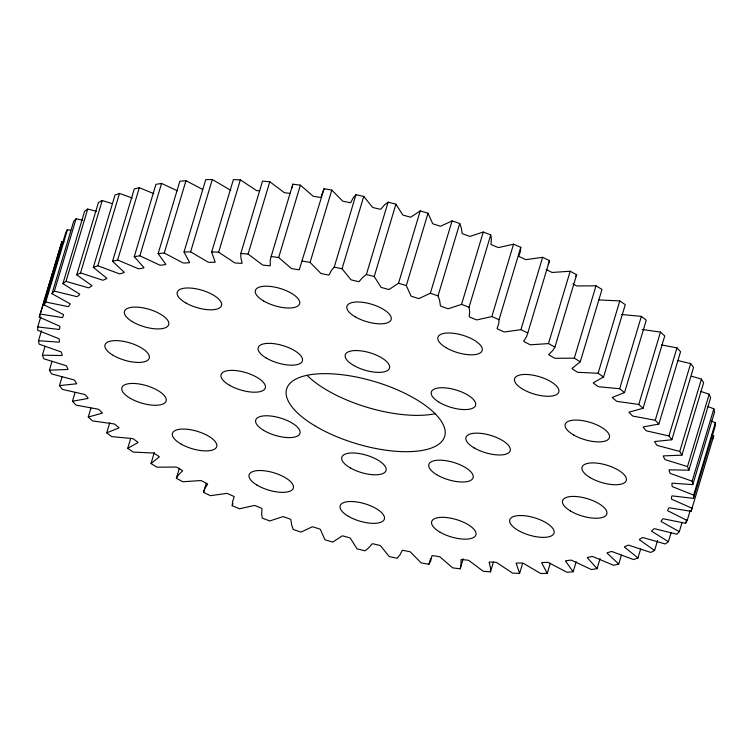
<?xml version="1.0" encoding="UTF-8"?>
<svg xmlns="http://www.w3.org/2000/svg" width="753" height="753" viewBox="0 0 753 753"><rect width="100%" height="100%" fill="white"/><g stroke="black" fill="none" stroke-linecap="round" stroke-linejoin="round"><path stroke-width="1.13" d="M40.766 316.947L37.763 326.962L37.65 330.247L57.595 338.172A1.619 0.631 16.7 0 1 59.186 339.217L59.393 341.758A1.619 0.631 16.7 0 1 57.906 342.069L38.497 340.723L39.156 344.187L59.685 351.416A1.619 0.631 16.7 0 1 61.426 352.432L62.207 355.096A1.619 0.631 16.7 0 1 60.889 355.51L42.384 355.171L45.058 346.267M671.064 532.795L668.4 541.699L652.635 531.825A1.619 0.631 16.7 0 1 651.74 530.752L653.811 528.935A1.619 0.631 16.7 0 1 655.807 529.039L676.928 534.216L679.31 531.665L662.245 522.14A1.619 0.631 16.7 0 1 661.153 521.057L662.668 519.033A1.619 0.631 16.7 0 1 664.57 519.033L685.559 523.297L687.197 520.474L669.003 511.4A1.619 0.631 16.7 0 1 667.723 510.318L668.673 508.096A1.619 0.631 16.7 0 1 670.452 507.993L691.113 511.315L691.998 508.247L672.834 499.71A1.619 0.631 16.7 0 1 671.384 498.637L671.761 496.246A1.619 0.631 16.7 0 1 673.408 496.039L693.532 498.382L693.645 495.107L715.35 422.753L711.331 421.059M715.35 422.753L715.237 426.038L693.532 498.382M463.161 558.801L460.158 568.816L452.619 567.847L440.665 557.512A1.619 0.631 16.7 0 0 438.773 556.561L433.031 555.686A1.619 0.631 16.7 0 0 431.846 556.185L430.782 560.693L428.918 564.27L421.2 562.933L411.016 552.58A1.619 0.631 16.7 0 0 409.246 551.582L403.392 550.443A1.619 0.631 16.7 0 0 402.036 550.838L399.862 555.008L397.066 558.255L389.254 556.58L380.924 546.302A1.619 0.631 16.7 0 0 379.296 545.266L373.394 543.882A1.619 0.631 16.7 0 0 371.869 544.174L368.612 547.958L364.913 550.838L357.073 548.833L350.682 538.743A1.619 0.631 16.7 0 0 349.213 537.68L343.312 536.042A1.619 0.631 16.7 0 0 341.646 536.24L332.77 542.094L324.976 539.779L320.59 529.961A1.619 0.631 16.7 0 0 319.281 528.888L313.455 527.025A1.619 0.631 16.7 0 0 311.648 527.109L300.936 532.107L293.265 529.491L291.675 525.029L290.931 520.059A1.619 0.631 16.7 0 0 289.801 518.977L284.097 516.906A1.619 0.631 16.7 0 0 282.177 516.887L269.734 520.963L262.26 518.092L261.62 513.819L261.988 509.113A1.619 0.631 16.7 0 0 261.056 508.04L255.521 505.781A1.619 0.631 16.7 0 0 253.507 505.649L239.454 508.783L232.244 505.668L232.564 501.63L234.051 497.244A1.619 0.631 16.7 0 0 233.317 496.18L228.018 493.761A1.619 0.631 16.7 0 0 225.919 493.526L210.379 495.672L203.517 492.349L206.19 483.445M321.418 195.695L324.082 188.73L331.8 190.067L341.984 200.42A1.619 0.631 16.7 0 0 343.754 201.418L349.608 202.557A1.619 0.631 16.7 0 0 350.964 202.162L353.138 197.992L355.934 194.745L363.746 196.42L372.076 206.698A1.619 0.631 16.7 0 0 373.704 207.734L379.606 209.118A1.619 0.631 16.7 0 0 381.131 208.826L384.388 205.042L388.087 202.162L395.927 204.167L402.318 214.257A1.619 0.631 16.7 0 0 403.787 215.32L409.688 216.958A1.619 0.631 16.7 0 0 411.354 216.76L420.23 210.906L428.024 213.221L432.41 223.039A1.619 0.631 16.7 0 0 433.719 224.112L439.545 225.975A1.619 0.631 16.7 0 0 441.352 225.891L452.064 220.893L459.735 223.509L461.325 227.971L462.069 232.941A1.619 0.631 16.7 0 0 463.199 234.023L468.903 236.094A1.619 0.631 16.7 0 0 470.823 236.113L483.266 232.037L490.74 234.908L491.38 239.181L491.012 243.887A1.619 0.631 16.7 0 0 491.944 244.96L497.479 247.219A1.619 0.631 16.7 0 0 499.493 247.351L513.546 244.217L520.756 247.332L499.051 319.677L498.731 323.715L497.244 328.101A1.619 0.631 16.7 0 0 497.978 329.165L503.277 331.593A1.619 0.631 16.7 0 0 505.376 331.819L520.916 329.673L527.778 332.995L526.498 336.76L523.919 340.789A1.619 0.631 16.7 0 0 524.446 341.824L529.472 344.394A1.619 0.631 16.7 0 0 531.618 344.723L548.485 343.584L554.942 347.077L552.721 350.54L549.069 354.164A1.619 0.631 16.7 0 0 549.379 355.171L554.076 357.854A1.619 0.631 16.7 0 0 556.269 358.287L574.294 358.164L580.281 361.798L572.449 368.104A1.619 0.631 16.7 0 0 572.553 369.064L576.873 371.841A1.619 0.631 16.7 0 0 579.076 372.368L598.098 373.262L603.558 376.999L625.263 304.654L619.804 300.918L600.781 300.023A1.619 0.631 16.7 0 1 598.579 299.496M520.756 247.332L520.436 251.37L518.949 255.756A1.619 0.631 16.7 0 0 519.683 256.82L524.982 259.239A1.619 0.631 16.7 0 0 527.081 259.474L542.621 257.328L549.483 260.651L527.778 332.995M321.154 196.815A1.619 0.631 16.7 0 1 319.969 197.314L314.227 196.439A1.619 0.631 16.7 0 1 312.335 195.488L300.381 185.153L292.842 184.184L271.136 256.528L270.223 260.397L270.271 265.207A1.619 0.631 16.7 0 1 269.273 265.79L263.691 265.197A1.619 0.631 16.7 0 1 261.696 264.303L248.095 254.081L240.809 253.479L240.847 257.611L242.014 262.675A1.619 0.631 16.7 0 1 241.214 263.343L235.84 263.032A1.619 0.631 16.7 0 1 233.769 262.195L218.643 252.189L211.678 251.963L214.944 261.583A1.619 0.631 16.7 0 1 214.351 262.336L209.249 262.308A1.619 0.631 16.7 0 1 207.113 261.536L190.613 251.85L184.033 252.001L205.738 179.647L212.318 179.496L228.818 189.191A1.619 0.631 16.7 0 0 230.955 189.954M291.929 188.052L292.842 184.184M460.158 568.816L461.071 564.948L461.024 560.138A1.619 0.631 16.7 0 1 462.022 559.554L467.604 560.147A1.619 0.631 16.7 0 1 469.599 561.041L483.2 571.263L490.485 571.866L493.497 561.851M37.763 326.962L57.887 329.315A1.619 0.631 16.7 0 0 59.534 329.099L59.911 326.708A1.619 0.631 16.7 0 0 58.461 325.644L39.297 317.098L61.887 241.685L63.986 241.977M61.887 241.685L39.297 317.098M712.818 438.971L713.703 435.902L711.783 434.989M40.182 314.029L60.842 317.352A1.619 0.631 16.7 0 0 62.621 317.248L63.572 315.027A1.619 0.631 16.7 0 0 62.292 313.954L44.098 304.871L65.803 232.526L67.441 229.703L70.65 230.286M44.098 304.871L45.735 302.047L67.441 229.703M45.735 302.047L66.725 306.32A1.619 0.631 16.7 0 0 68.627 306.32L70.142 304.287A1.619 0.631 16.7 0 0 69.05 303.205L51.985 293.689L73.69 221.335L76.072 218.784L82.576 220.234M38.497 340.723L41.509 330.708M51.985 293.689L54.367 291.129L76.072 218.784M54.367 291.129L75.488 296.305A1.619 0.631 16.7 0 0 77.484 296.409L79.554 294.592A1.619 0.631 16.7 0 0 78.66 293.519L62.894 283.646L84.6 211.301L87.706 209.033L96.384 211.329M62.894 283.646L66 281.387L87.706 209.033M66 281.387L87.047 287.411A1.619 0.631 16.7 0 0 89.127 287.627L91.725 286.036A1.619 0.631 16.7 0 0 91.028 284.982L76.721 274.845L98.427 202.501L102.229 200.552L111.915 203.517M62.113 376.688L59.44 385.592L75.592 383.898A1.619 0.631 16.7 0 0 76.542 383.296L74.632 380.463A1.619 0.631 16.7 0 0 72.665 379.55L51.562 373.902L49.387 370.184L52.061 361.28M76.721 274.845L80.524 272.906L102.229 200.552M80.524 272.906L101.288 279.73A1.619 0.631 16.7 0 0 103.425 280.041L106.531 278.704A1.619 0.631 16.7 0 0 106.051 277.669L93.334 267.371L115.04 195.027L119.492 193.417L132.236 198.011M93.334 267.371L97.786 265.762L119.492 193.417M97.786 265.762L118.07 273.32A1.619 0.631 16.7 0 0 120.254 273.734L123.84 272.652A1.619 0.631 16.7 0 0 123.567 271.664L112.564 261.3L134.269 188.956L139.333 187.695L153.763 193.625M203.517 492.349L204.797 488.584L207.376 484.555A1.619 0.631 16.7 0 0 206.849 483.52L201.823 480.951A1.619 0.631 16.7 0 0 199.677 480.621L182.81 481.76L176.353 478.268L178.574 474.814L182.226 471.18A1.619 0.631 16.7 0 0 181.915 470.183L177.219 467.491A1.619 0.631 16.7 0 0 175.025 467.058L157.001 467.189L151.014 463.556L158.845 457.24A1.619 0.631 16.7 0 0 158.742 456.29L154.421 453.504A1.619 0.631 16.7 0 0 152.219 452.977L133.196 452.082L127.737 448.346L137.451 442.868A1.619 0.631 16.7 0 0 137.564 441.973L133.667 439.121A1.619 0.631 16.7 0 0 131.464 438.5L111.632 436.608L106.747 432.796L118.259 428.212A1.619 0.631 16.7 0 0 118.588 427.375L115.143 424.485A1.619 0.631 16.7 0 0 112.969 423.788L92.515 420.899L88.252 417.058L101.448 413.397A1.619 0.631 16.7 0 0 101.994 412.635L99.029 409.736A1.619 0.631 16.7 0 0 96.902 408.954L76.034 405.114L72.439 401.274L75.102 392.369M112.564 261.3L117.628 260.039L139.333 187.695M117.628 260.039L137.244 268.256A1.619 0.631 16.7 0 0 139.446 268.765L143.475 267.955A1.619 0.631 16.7 0 0 143.418 267.014L134.241 256.688L155.946 184.344L161.566 183.44L177.36 190.782M88.252 417.058L90.925 408.154M134.241 256.688L139.86 255.794L161.566 183.44M139.86 255.794L158.61 264.585A1.619 0.631 16.7 0 0 160.813 265.188L165.246 264.651A1.619 0.631 16.7 0 0 165.406 263.757L158.139 253.573L179.845 181.228L185.972 180.701L202.651 189.427M106.747 432.796L109.75 422.781M158.139 253.573L164.267 253.046L185.972 180.701M127.737 448.346L130.74 438.331M190.613 251.85L212.318 179.496M211.678 251.963L233.383 179.619L240.348 179.845L255.474 189.85A1.619 0.631 16.7 0 0 257.545 190.688L259.7 190.81M151.014 463.556L154.346 452.421M218.643 252.189L240.348 179.845M240.809 253.479L262.515 181.134L269.8 181.737L283.401 191.959A1.619 0.631 16.7 0 0 285.396 192.853L289.867 193.333M176.353 478.268L179.355 468.253M248.095 254.081L269.8 181.737M324.082 188.73L299.449 269.169A1.619 0.631 16.7 0 1 298.263 269.659L292.522 268.793A1.619 0.631 16.7 0 1 290.63 267.833L278.676 257.498L300.381 185.153M232.244 505.668L232.912 503.446M355.934 194.745L334.228 267.089L331.433 270.336L329.259 274.506A1.619 0.631 16.7 0 1 327.903 274.901L322.049 273.763A1.619 0.631 16.7 0 1 320.279 272.765L310.095 262.411L331.8 190.067M388.087 202.162L366.382 274.506L362.682 277.396L359.426 281.18A1.619 0.631 16.7 0 1 357.901 281.471L351.999 280.078A1.619 0.631 16.7 0 1 350.371 279.043L342.041 268.774L363.746 196.42M420.23 210.906L398.525 283.25L389.649 289.114A1.619 0.631 16.7 0 1 387.983 289.303L382.082 287.665A1.619 0.631 16.7 0 1 380.613 286.611L374.222 276.52L395.927 204.167M499.051 319.677L491.841 316.571L477.788 319.696A1.619 0.631 16.7 0 1 475.774 319.564L470.239 317.314A1.619 0.631 16.7 0 1 469.307 316.232L469.674 311.535L469.034 307.262L461.561 304.381L449.117 308.466A1.619 0.631 16.7 0 1 447.197 308.448L441.493 306.377A1.619 0.631 16.7 0 1 440.364 305.294L439.62 300.315L438.03 295.854L430.358 293.246L419.647 298.235A1.619 0.631 16.7 0 1 417.84 298.32L412.013 296.466A1.619 0.631 16.7 0 1 410.705 295.383L406.319 285.575L428.024 213.221M430.358 293.246L452.064 220.893M438.03 295.854L459.735 223.509M461.561 304.381L483.266 232.037M469.034 307.262L490.74 234.908M491.841 316.571L513.546 244.217M428.918 564.27L430.584 558.698M520.916 329.673L542.621 257.328M548.485 343.584L570.19 271.24L576.647 274.732L554.942 347.077M574.294 358.164L596 285.811L601.986 289.444L580.281 361.798M490.485 571.866L490.448 567.734L489.281 562.67A1.619 0.631 16.7 0 1 490.081 562.002L495.455 562.312A1.619 0.631 16.7 0 1 497.526 563.15L512.652 573.155L519.617 573.381L522.62 563.366M598.098 373.262L619.804 300.918M519.617 573.381L516.351 563.762A1.619 0.631 16.7 0 1 516.944 563.018L522.045 563.046A1.619 0.631 16.7 0 1 524.182 563.809L540.682 573.504L547.262 573.353L550.264 563.338M641.368 316.392L646.253 320.204L624.548 392.548L619.663 388.736L641.368 316.392L621.536 314.5M547.262 573.353L541.972 563.404A1.619 0.631 16.7 0 1 542.348 562.576L547.139 562.322A1.619 0.631 16.7 0 1 549.323 563.009L567.028 572.299L573.155 571.772L576.167 561.757M660.485 332.101L664.748 335.942L643.043 408.295L638.779 404.446L660.485 332.101L642.205 329.475M573.155 571.772L565.889 561.587A1.619 0.631 16.7 0 1 566.049 560.703L570.482 560.166A1.619 0.631 16.7 0 1 572.685 560.759L591.434 569.56L597.054 568.656L600.066 558.641M693.645 495.107L673.7 487.172A1.619 0.631 16.7 0 1 672.109 486.137L671.902 483.595A1.619 0.631 16.7 0 1 673.389 483.275L692.798 484.621L692.139 481.167L671.61 473.929A1.619 0.631 16.7 0 1 669.869 472.922L669.088 470.258A1.619 0.631 16.7 0 1 670.405 469.844L688.91 470.173L687.489 466.568L666.574 460.092A1.619 0.631 16.7 0 1 664.701 459.123L663.355 456.365A1.619 0.631 16.7 0 1 664.494 455.847L681.907 455.17L679.733 451.442L658.63 445.795A1.619 0.631 16.7 0 1 656.663 444.882L654.752 442.049A1.619 0.631 16.7 0 1 655.703 441.446L671.855 439.752L668.956 435.949L647.872 431.187A1.619 0.631 16.7 0 1 645.81 430.33L643.363 427.45A1.619 0.631 16.7 0 1 644.116 426.763L658.856 424.08L655.261 420.24L676.966 347.886L661.671 344.959M658.856 424.08L680.561 351.726L676.966 347.886M597.054 568.656L587.877 558.34A1.619 0.631 16.7 0 1 587.82 557.389L591.849 556.58A1.619 0.631 16.7 0 1 594.051 557.088L613.667 565.305L618.731 564.044L621.394 555.14M668.956 435.949L690.661 363.605L677.502 360.471M671.855 439.752L693.56 367.408L690.661 363.605M618.731 564.044L607.727 553.69A1.619 0.631 16.7 0 1 607.455 552.693L611.041 551.61A1.619 0.631 16.7 0 1 613.224 552.024L633.508 559.583L637.96 557.973L640.634 549.069M679.733 451.442L701.438 379.098L691.715 376.274M681.907 455.17L703.613 382.816L701.438 379.098M637.96 557.973L625.244 547.676A1.619 0.631 16.7 0 1 624.764 546.65L627.87 545.304A1.619 0.631 16.7 0 1 630.007 545.624L650.771 552.448L654.573 550.499L657.576 540.485M687.489 466.568L709.194 394.214L700.667 391.381M688.91 470.173L710.616 397.829L709.194 394.214M692.139 481.167L713.844 408.813L707.604 406.469M692.798 484.621L714.503 412.277L713.844 408.813M679.31 531.665L681.983 522.761M685.559 523.297L686.567 519.956M687.197 520.474L690.2 510.459M691.113 511.315L713.703 435.902M548.203 264.416L549.483 260.651M575.537 276.464L576.647 274.732M668.4 541.699L665.294 543.967L644.248 537.934A1.619 0.631 16.7 0 0 642.168 537.727L639.57 539.308A1.619 0.631 16.7 0 0 640.266 540.362L654.573 550.499M603.558 376.999L593.844 382.477A1.619 0.631 16.7 0 0 593.731 383.381L597.628 386.223A1.619 0.631 16.7 0 0 599.83 386.844L619.663 388.736M624.548 392.548L613.036 397.142A1.619 0.631 16.7 0 0 612.707 397.979L616.152 400.86A1.619 0.631 16.7 0 0 618.326 401.565L638.779 404.446M643.043 408.295L629.847 411.947A1.619 0.631 16.7 0 0 629.301 412.71L632.266 415.609A1.619 0.631 16.7 0 0 634.393 416.39L655.261 420.24M72.439 401.274L87.179 398.582A1.619 0.631 16.7 0 0 87.932 397.895L85.484 395.014A1.619 0.631 16.7 0 0 83.423 394.167L62.339 389.395L59.44 385.592M49.387 370.184L66.801 369.497A1.619 0.631 16.7 0 0 67.939 368.989L66.593 366.222A1.619 0.631 16.7 0 0 64.72 365.261L43.806 358.786L42.384 355.171M570.19 271.24L553.323 272.379A1.619 0.631 16.7 0 1 551.177 272.049L546.151 269.48M596 285.811L577.975 285.942A1.619 0.631 16.7 0 1 575.781 285.509L572.967 283.89M271.136 256.528L278.676 257.498M302.377 261.084L310.095 262.411M334.228 267.089L342.041 268.774M366.382 274.506L374.222 276.52M398.525 283.25L406.319 285.575M164.267 253.046L181.972 262.336A1.619 0.631 16.7 0 0 184.156 263.023L188.947 262.769A1.619 0.631 16.7 0 0 189.323 261.95L184.033 252.001M435.46 413.651A82.482 32.36 16.7 0 1 307.506 375.738M229.496 385.254A23.089 9.055 16.7 0 0 265.254 388.115A23.089 9.055 16.7 0 0 234.87 370.495A23.089 9.055 16.7 0 0 229.496 385.254M445.861 347.585A23.089 9.055 16.7 0 0 482.005 350.964A23.089 9.055 16.7 0 0 452.289 333.155A23.089 9.055 16.7 0 0 445.861 347.585M355.115 316.759A23.089 9.055 16.7 0 0 391.042 319.846A23.089 9.055 16.7 0 0 360.941 302.141A23.089 9.055 16.7 0 0 355.115 316.759M263.851 301.115A23.089 9.055 16.7 0 0 299.553 303.901A23.089 9.055 16.7 0 0 269.085 286.309A23.089 9.055 16.7 0 0 263.851 301.115M186.019 303.064A23.089 9.055 16.7 0 0 221.486 305.558A23.089 9.055 16.7 0 0 190.65 288.07A23.089 9.055 16.7 0 0 186.019 303.064M132.387 321.691A23.089 9.055 16.7 0 0 168.531 325.07A23.089 9.055 16.7 0 0 138.816 307.262A23.089 9.055 16.7 0 0 132.387 321.691M113.204 355.369A23.089 9.055 16.7 0 0 149.132 358.456A23.089 9.055 16.7 0 0 119.04 340.751A23.089 9.055 16.7 0 0 113.204 355.369M130.344 398.365A23.089 9.055 16.7 0 0 166.046 401.161A23.089 9.055 16.7 0 0 135.578 383.559A23.089 9.055 16.7 0 0 130.344 398.365M181.228 444.148A23.089 9.055 16.7 0 0 216.695 446.642A23.089 9.055 16.7 0 0 185.859 429.154A23.089 9.055 16.7 0 0 181.228 444.148M257.055 485.13A23.089 9.055 16.7 0 0 293.19 488.509A23.089 9.055 16.7 0 0 263.484 470.7A23.089 9.055 16.7 0 0 257.055 485.13M348.338 516.276A23.089 9.055 16.7 0 0 384.265 519.363A23.089 9.055 16.7 0 0 354.174 501.658A23.089 9.055 16.7 0 0 348.338 516.276M440.157 532.249A23.089 9.055 16.7 0 0 475.858 535.035A23.089 9.055 16.7 0 0 445.381 517.443A23.089 9.055 16.7 0 0 440.157 532.249M518.544 530.62A23.089 9.055 16.7 0 0 554.02 533.115A23.089 9.055 16.7 0 0 523.175 515.626A23.089 9.055 16.7 0 0 518.544 530.62M570.529 511.023A23.089 9.055 16.7 0 0 606.664 514.403A23.089 9.055 16.7 0 0 576.958 496.594A23.089 9.055 16.7 0 0 570.529 511.023M590.248 477.666A23.089 9.055 16.7 0 0 626.176 480.753A23.089 9.055 16.7 0 0 596.075 463.048A23.089 9.055 16.7 0 0 590.248 477.666M573.664 434.989A23.089 9.055 16.7 0 0 609.365 437.785A23.089 9.055 16.7 0 0 578.897 420.183A23.089 9.055 16.7 0 0 573.664 434.989M353.675 365.431A23.089 9.055 16.7 0 0 389.433 368.292A23.089 9.055 16.7 0 0 359.049 350.672A23.089 9.055 16.7 0 0 353.675 365.431M266.044 357.91A23.089 9.055 16.7 0 0 302.235 361.365A23.089 9.055 16.7 0 0 272.614 343.528A23.089 9.055 16.7 0 0 266.044 357.91M263.588 430.339A23.089 9.055 16.7 0 0 299.779 433.784A23.089 9.055 16.7 0 0 270.158 415.957A23.089 9.055 16.7 0 0 263.588 430.339M350.201 467.848A23.089 9.055 16.7 0 0 385.96 470.71A23.089 9.055 16.7 0 0 355.576 453.09A23.089 9.055 16.7 0 0 350.201 467.848M436.74 474.729A23.089 9.055 16.7 0 0 472.931 478.174A23.089 9.055 16.7 0 0 443.31 460.347A23.089 9.055 16.7 0 0 436.74 474.729M474.381 448.026A23.089 9.055 16.7 0 0 510.139 450.887A23.089 9.055 16.7 0 0 479.755 433.267A23.089 9.055 16.7 0 0 474.381 448.026M523.335 389.527A23.089 9.055 16.7 0 0 558.801 392.031A23.089 9.055 16.7 0 0 527.966 374.542A23.089 9.055 16.7 0 0 523.335 389.527M439.197 402.3A23.089 9.055 16.7 0 0 475.397 405.754A23.089 9.055 16.7 0 0 445.776 387.917A23.089 9.055 16.7 0 0 439.197 402.3M314.716 425.699A82.482 32.36 16.7 0 0 444.035 438.02A82.482 32.36 16.7 0 0 338.201 374.307A82.482 32.36 16.7 0 0 314.716 425.699"/></g></svg>
